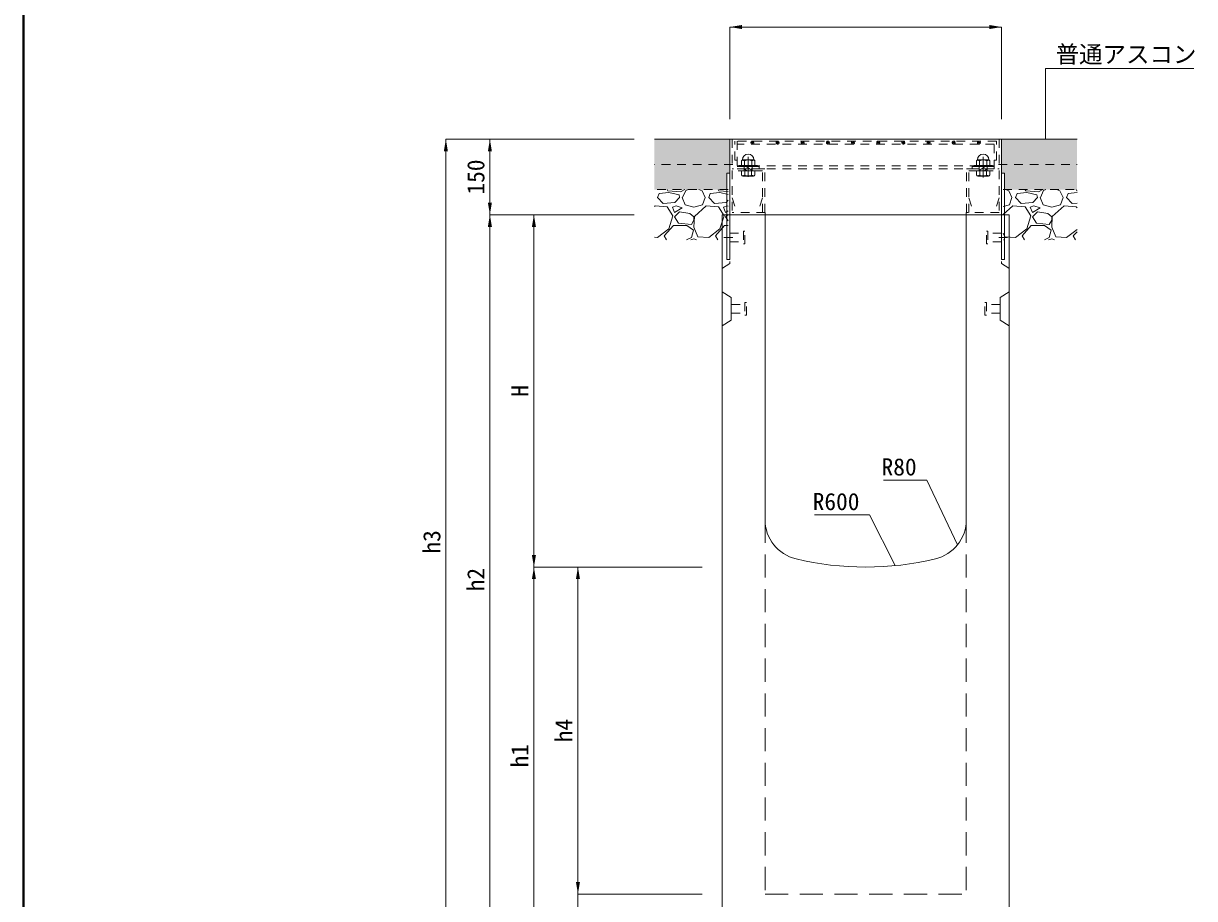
# Model space of a CAD drawing. Units: millimetres at full size. Extents: x 42559 to 133118, y -58351 to -47326.
# Drawn here: x 88126 to 90454, y -54270 to -52531 of the extents above; entities that cross this region are included whole.
import ezdxf
from ezdxf.enums import TextEntityAlignment as Align

# ---------------------------------------------------------------- set-up
doc = ezdxf.new("R2010")
doc.units = ezdxf.units.MM
doc.header["$LTSCALE"] = 23
for name, pattern in [('CHAIN', [18.5, 12, -1.5, 3.5, -1.5]), ('DASHED', [7.5, 6, -1.5]), ('USER1', [1.35, 0.75, -0.6]), ('USER2', [3, 2, -1])]:
    doc.linetypes.add(name, pattern=pattern)
for name, color, linetype, lineweight in [('BT', 30, 'USER1', 13), ('インサート', 92, 'USER1', 9), ('グレーチング', 7, 'USER1', 13), ('ハッチング_基礎', 150, 'Continuous', 9), ('受枠', 3, 'Continuous', 9), ('図枠', 7, 'Continuous', 5), ('寸法線', 7, 'Continuous', 13), ('引出線', 4, 'Continuous', 13), ('本体', 2, 'Continuous', 13), ('舗装・基礎', 3, 'Continuous', 13)]:
    doc.layers.add(name, color=color, linetype=linetype, lineweight=lineweight)
doc.layers.add('ハッチング_舗装', color=7, linetype='Continuous')
doc.styles.add('ＭＳ ゴシック', font='')
doc.styles.get('ＭＳ ゴシック').set_extended_font_data('MS Gothic')

# ---------------------------------------------------------------- blocks, each defined once
blk = doc.blocks.new('filled_arrow')
at = {"color": 0, "linetype": 'Continuous', "lineweight": -2}
blk.add_solid([(7.5, 1.25), (0, 0), (7.5, -1.25)], dxfattribs=at)

msp = doc.modelspace()

# ---------------------------------------------------------------- hatches: boundary and pattern name
at = {"layer": 'ハッチング_舗装'}
for points in [[(89530.07, -52811.27), (89530.07, -52761.27), (89380.07, -52761.27), (89380.07, -52811.27)], [(90220.07, -52811.27), (90220.07, -52761.27), (90070.07, -52761.27), (90070.07, -52811.27)], [(89530.07, -52811.27), (89530.07, -52828.27), (89524.07, -52828.27), (89524.07, -52861.27), (89380.07, -52861.27), (89380.07, -52811.27)], [(90070.07, -52811.27), (90070.07, -52829.27), (90076.07, -52829.27), (90076.07, -52861.27), (90220.07, -52861.27), (90220.07, -52811.27)]]:
    msp.add_hatch(color=256, dxfattribs=at).paths.add_polyline_path(points)

# ---------------------------------------------------------------- linework, layer by layer
at = {"layer": 'BT', "linetype": 'Continuous', "lineweight": 9}
for p, q in [((89553.07, -52804.2), (89553.07, -52813.33)), ((89577.99, -52802.12), (89555.15, -52802.12)), ((89559.56, -52804.2), (89559.56, -52813.33)), ((89573.58, -52804.2), (89573.58, -52813.33)), ((89580.07, -52804.2), (89580.07, -52813.33)), ((90020.07, -52804.2), (90020.07, -52813.33)), ((90022.15, -52802.12), (90044.99, -52802.12)), ((90026.56, -52804.2), (90026.56, -52813.33)), ((90040.58, -52804.2), (90040.58, -52813.33)), ((90047.07, -52804.2), (90047.07, -52813.33)), ((89584.07, -52813.33), (89549.07, -52813.33)), ((89584.07, -52815.27), (89549.07, -52815.27)), ((89580.07, -52824.27), (89553.07, -52824.27)), ((89553.07, -52824.27), (89553.07, -52831.89)), ((89577.3, -52834.66), (89555.84, -52834.66)), ((89563.79, -52824.27), (89558.57, -52819.81)), ((89559.65, -52832.33), (89559.65, -52824.27)), ((89574.57, -52823.42), (89562.71, -52815.27)), ((89573.49, -52832.33), (89573.49, -52824.27)), ((89580.07, -52824.27), (89580.07, -52831.89)), ((90016.07, -52813.33), (90051.07, -52813.33)), ((90016.07, -52815.27), (90051.07, -52815.27)), ((90020.07, -52824.27), (90047.07, -52824.27)), ((90020.07, -52824.27), (90020.07, -52831.89)), ((90022.84, -52834.66), (90044.3, -52834.66)), ((90025.57, -52823.42), (90037.43, -52815.27)), ((90026.65, -52832.33), (90026.65, -52824.27)), ((90036.35, -52824.27), (90041.57, -52819.81)), ((90040.49, -52832.33), (90040.49, -52824.27)), ((90047.07, -52824.27), (90047.07, -52831.89))]:
    msp.add_line(p, q, dxfattribs=at)
at = {"layer": 'BT', "linetype": 'DASHED', "lineweight": 9}
for p, q in [((89558.57, -52824.27), (89558.57, -52815.27)), ((89574.57, -52824.27), (89574.57, -52815.27)), ((90025.57, -52824.27), (90025.57, -52815.27)), ((90041.57, -52824.27), (90041.57, -52815.27))]:
    msp.add_line(p, q, dxfattribs=at)
at = {"layer": 'BT', "linetype": 'Continuous', "lineweight": 9}
for centre, radius, start, end in [((89555.15, -52804.2), 2.08, 90, 180), ((89566.57, -52802.12), 11.42, 0, 180), ((89566.57, -52816.87), 14.48, 61.04954, 118.95046), ((89577.99, -52804.2), 2.08, 0, 90), ((90022.15, -52804.2), 2.08, 90, 180), ((90033.57, -52802.12), 11.42, 0, 180), ((90033.57, -52816.87), 14.48, 61.04954, 118.95046), ((90044.99, -52804.2), 2.08, 0, 90), ((89549.07, -52814.33), 1, 90, 180), ((89549.07, -52814.27), 1, 180, 270), ((89555.84, -52831.89), 2.77, 180, 270), ((89566.57, -52819.99), 14.15, 240.7011, 299.2989), ((89577.3, -52831.89), 2.77, 270, 0), ((89584.07, -52814.33), 1, 0, 90), ((89584.07, -52814.27), 1, 270, 0), ((90016.07, -52814.33), 1, 90, 180), ((90016.07, -52814.27), 1, 180, 270), ((90022.84, -52831.89), 2.77, 180, 270), ((90033.57, -52819.99), 14.15, 240.7011, 299.2989), ((90044.3, -52831.89), 2.77, 270, 0), ((90051.07, -52814.33), 1, 0, 90), ((90051.07, -52814.27), 1, 270, 0)]:
    msp.add_arc(centre, radius, start, end, dxfattribs=at)
for points in [[(89555.15, -52802.78), (89554.52, -52802.9), (89553.48, -52803.27), (89553.07, -52804.2)], [(89559.56, -52804.2), (89558.14, -52803.26), (89556.61, -52802.69), (89555.15, -52802.78)], [(89573.58, -52804.2), (89575, -52803.26), (89576.53, -52802.69), (89577.99, -52802.78)], [(89577.99, -52802.78), (89578.62, -52802.9), (89579.66, -52803.27), (89580.07, -52804.2)], [(90022.15, -52802.78), (90021.52, -52802.9), (90020.48, -52803.27), (90020.07, -52804.2)], [(90026.56, -52804.2), (90025.14, -52803.26), (90023.61, -52802.69), (90022.15, -52802.78)], [(90040.58, -52804.2), (90042, -52803.26), (90043.53, -52802.69), (90044.99, -52802.78)], [(90044.99, -52802.78), (90045.62, -52802.9), (90046.66, -52803.27), (90047.07, -52804.2)], [(89555.15, -52833.74), (89554.52, -52833.63), (89553.3, -52833.43), (89553.07, -52831.37)], [(89559.65, -52832.33), (89558.14, -52833.26), (89556.61, -52833.84), (89555.15, -52833.74)], [(89573.49, -52832.33), (89575, -52833.26), (89576.53, -52833.84), (89577.99, -52833.74)], [(89577.99, -52833.74), (89578.62, -52833.63), (89579.85, -52833.43), (89580.07, -52831.37)], [(90022.15, -52833.74), (90021.52, -52833.63), (90020.3, -52833.43), (90020.07, -52831.37)], [(90026.65, -52832.33), (90025.14, -52833.26), (90023.61, -52833.84), (90022.15, -52833.74)], [(90040.49, -52832.33), (90042, -52833.26), (90043.53, -52833.84), (90044.99, -52833.74)], [(90044.99, -52833.74), (90045.62, -52833.63), (90046.85, -52833.43), (90047.07, -52831.37)]]:
    msp.add_open_spline(points, degree=3, dxfattribs=at)
at = {"layer": 'インサート'}
for p, q in [((89530.07, -52947.77), (89557.07, -52947.77)), ((89530.07, -52947.77), (89530.07, -52964.77)), ((89560.07, -52943.77), (89557.07, -52943.77)), ((89557.07, -52943.77), (89557.07, -52968.77)), ((89560.07, -52968.77), (89560.07, -52943.77)), ((90040.07, -52943.77), (90043.07, -52943.77)), ((90040.07, -52968.77), (90040.07, -52943.77)), ((90043.07, -52943.77), (90043.07, -52968.77)), ((90070.07, -52947.77), (90043.07, -52947.77)), ((90070.07, -52947.77), (90070.07, -52964.77)), ((89530.07, -52964.77), (89557.07, -52964.77)), ((89557.07, -52968.77), (89560.07, -52968.77)), ((90043.07, -52968.77), (90040.07, -52968.77)), ((90070.07, -52964.77), (90043.07, -52964.77)), ((89533.07, -53089.77), (89560.07, -53089.77)), ((89533.07, -53089.77), (89533.07, -53106.77)), ((89563.07, -53085.77), (89560.07, -53085.77)), ((89560.07, -53085.77), (89560.07, -53110.77)), ((89563.07, -53110.77), (89563.07, -53085.77)), ((90037.07, -53085.77), (90040.07, -53085.77)), ((90037.07, -53110.77), (90037.07, -53085.77)), ((90040.07, -53085.77), (90040.07, -53110.77)), ((90067.07, -53089.77), (90040.07, -53089.77)), ((90067.07, -53089.77), (90067.07, -53106.77)), ((89533.07, -53106.77), (89560.07, -53106.77)), ((89560.07, -53110.77), (89563.07, -53110.77)), ((90040.07, -53110.77), (90037.07, -53110.77)), ((90067.07, -53106.77), (90040.07, -53106.77))]:
    msp.add_line(p, q, dxfattribs=at)
at = {"layer": 'グレーチング'}
for p, q in [((90060.07, -52764.77), (89540.07, -52764.77)), ((89540.07, -52802.77), (89540.07, -52764.77)), ((89544.57, -52764.77), (89544.57, -52819.77)), ((89575.07, -52764.77), (89575.07, -52770.77)), ((89625.07, -52764.77), (89625.07, -52770.77)), ((89675.07, -52764.77), (89675.07, -52770.77)), ((89725.07, -52764.77), (89725.07, -52770.77)), ((89775.07, -52764.77), (89775.07, -52770.77)), ((89825.07, -52764.77), (89825.07, -52770.77)), ((89875.07, -52764.77), (89875.07, -52770.77)), ((89925.07, -52764.77), (89925.07, -52770.77)), ((89975.07, -52764.77), (89975.07, -52770.77)), ((90025.07, -52764.77), (90025.07, -52770.77)), ((90055.57, -52819.77), (90055.57, -52764.77)), ((90060.07, -52802.77), (90060.07, -52764.77)), ((90055.57, -52770.77), (89544.57, -52770.77)), ((89578.07, -52767.77), (89572.07, -52767.77)), ((89628.07, -52767.77), (89622.07, -52767.77)), ((89678.07, -52767.77), (89672.07, -52767.77)), ((89728.07, -52767.77), (89722.07, -52767.77)), ((89778.07, -52767.77), (89772.07, -52767.77)), ((89828.07, -52767.77), (89822.07, -52767.77)), ((89878.07, -52767.77), (89872.07, -52767.77)), ((89928.07, -52767.77), (89922.07, -52767.77)), ((89978.07, -52767.77), (89972.07, -52767.77)), ((90028.07, -52767.77), (90022.07, -52767.77)), ((89540.07, -52802.77), (89544.57, -52802.77)), ((90060.07, -52802.77), (90055.57, -52802.77)), ((90055.57, -52813.77), (89544.57, -52813.77)), ((89544.57, -52815.27), (89588.57, -52815.27)), ((90055.57, -52819.77), (89544.57, -52819.77)), ((89588.57, -52815.27), (89588.57, -52819.77)), ((90055.57, -52815.27), (90011.57, -52815.27)), ((90011.57, -52815.27), (90011.57, -52819.77))]:
    msp.add_line(p, q, dxfattribs=at)
for centre in [(89575.07, -52767.77), (89625.07, -52767.77), (89675.07, -52767.77), (89725.07, -52767.77), (89775.07, -52767.77), (89825.07, -52767.77), (89875.07, -52767.77), (89925.07, -52767.77), (89975.07, -52767.77), (90025.07, -52767.77)]:
    msp.add_circle(centre, 3, dxfattribs=at)
at = {"layer": 'ハッチング_基礎'}
for p, q in [((89386.58, -52876.97), (89389.63, -52868.84)), ((89397.75, -52889.16), (89386.58, -52876.97)), ((89408.93, -52866.81), (89389.63, -52868.84)), ((89406.9, -52863.76), (89405.44, -52861.27)), ((89432.3, -52865.79), (89406.9, -52863.76)), ((89429.25, -52871.89), (89408.93, -52866.81)), ((89430.27, -52876.97), (89421.12, -52887.13)), ((89430.27, -52876.97), (89429.25, -52871.89)), ((89440.93, -52861.27), (89432.3, -52865.79)), ((89435.35, -52876.97), (89441.44, -52891.19)), ((89436.36, -52876.97), (89442.46, -52862.75)), ((89442.46, -52862.75), (89447.18, -52861.27)), ((89468.33, -52861.27), (89474.97, -52863.76)), ((89474.97, -52863.76), (89481.07, -52876.97)), ((89475.99, -52891.19), (89481.07, -52876.97)), ((89488.18, -52876.97), (89491.23, -52868.84)), ((89499.35, -52889.16), (89488.18, -52876.97)), ((89510.53, -52866.81), (89491.23, -52868.84)), ((89508.5, -52863.76), (89507.04, -52861.27)), ((89526.87, -52865.23), (89508.5, -52863.76)), ((89526.87, -52870.9), (89510.53, -52866.81)), ((90077.93, -52861.27), (90084.57, -52863.76)), ((90084.57, -52863.76), (90090.67, -52876.97)), ((90085.59, -52891.19), (90090.67, -52876.97)), ((90097.78, -52876.97), (90100.83, -52868.84)), ((90108.95, -52889.16), (90097.78, -52876.97)), ((90120.13, -52866.81), (90100.83, -52868.84)), ((90118.1, -52863.76), (90116.64, -52861.27)), ((90143.5, -52865.79), (90118.1, -52863.76)), ((90140.45, -52871.89), (90120.13, -52866.81)), ((90141.47, -52876.97), (90132.32, -52887.13)), ((90141.47, -52876.97), (90140.45, -52871.89)), ((90152.13, -52861.27), (90143.5, -52865.79)), ((90146.55, -52876.97), (90152.64, -52891.19)), ((90147.56, -52876.97), (90153.66, -52862.75)), ((90153.66, -52862.75), (90158.38, -52861.27)), ((90179.53, -52861.27), (90186.17, -52863.76)), ((90186.17, -52863.76), (90192.27, -52876.97)), ((90187.19, -52891.19), (90192.27, -52876.97)), ((90199.38, -52876.97), (90202.43, -52868.84)), ((90210.55, -52889.16), (90199.38, -52876.97)), ((90220.07, -52866.98), (90202.43, -52868.84)), ((90219.7, -52863.76), (90218.24, -52861.27)), ((90220.07, -52863.79), (90219.7, -52863.76)), ((89381.5, -52893.23), (89380.07, -52894.53)), ((89405.88, -52895.26), (89381.5, -52893.23)), ((89421.12, -52887.13), (89397.75, -52889.16)), ((89417.06, -52913.55), (89405.88, -52895.26)), ((89423.15, -52893.23), (89416.04, -52896.27)), ((89416.04, -52896.27), (89420.11, -52906.43)), ((89420.11, -52906.43), (89435.35, -52897.29)), ((89435.35, -52897.29), (89423.15, -52893.23)), ((89441.44, -52891.19), (89458.71, -52896.27)), ((89458.71, -52896.27), (89475.98, -52891.19)), ((89483.1, -52893.23), (89459.73, -52914.56)), ((89507.48, -52895.26), (89483.1, -52893.23)), ((89522.72, -52887.13), (89499.35, -52889.16)), ((89518.66, -52913.55), (89507.48, -52895.26)), ((89524.75, -52893.23), (89517.64, -52896.27)), ((89517.64, -52896.27), (89521.71, -52906.43)), ((89521.71, -52906.43), (89526.87, -52903.33)), ((89526.87, -52882.52), (89522.72, -52887.13)), ((89526.87, -52893.93), (89524.75, -52893.23)), ((90073.27, -52894.82), (90085.58, -52891.19)), ((90092.7, -52893.23), (90073.27, -52910.96)), ((90117.08, -52895.26), (90092.7, -52893.23)), ((90132.32, -52887.13), (90108.95, -52889.16)), ((90128.26, -52913.55), (90117.08, -52895.26)), ((90134.35, -52893.23), (90127.24, -52896.27)), ((90127.24, -52896.27), (90131.31, -52906.43)), ((90131.31, -52906.43), (90146.55, -52897.29)), ((90146.55, -52897.29), (90134.35, -52893.23)), ((90152.64, -52891.19), (90169.91, -52896.27)), ((90169.91, -52896.27), (90187.18, -52891.19)), ((90194.3, -52893.23), (90170.93, -52914.56)), ((90218.68, -52895.26), (90194.3, -52893.23)), ((90220.07, -52888.33), (90210.55, -52889.16)), ((90220.07, -52897.53), (90218.68, -52895.26)), ((89408.93, -52938.95), (89417.06, -52913.55)), ((89430.27, -52905.42), (89420.11, -52915.58)), ((89420.11, -52915.58), (89428.23, -52927.77)), ((89428.23, -52927.77), (89453.63, -52930.82)), ((89450.59, -52908.47), (89430.27, -52905.42)), ((89458.71, -52915.58), (89450.59, -52908.47)), ((89453.63, -52930.82), (89458.71, -52921.67)), ((89459.73, -52914.56), (89458.71, -52935.9)), ((89458.71, -52921.67), (89458.71, -52915.58)), ((89510.53, -52938.95), (89518.66, -52913.55)), ((89526.87, -52910.41), (89521.71, -52915.58)), ((89521.71, -52915.58), (89526.87, -52923.33)), ((90120.13, -52938.95), (90128.26, -52913.55)), ((90141.47, -52905.42), (90131.31, -52915.58)), ((90131.31, -52915.58), (90139.43, -52927.77)), ((90139.43, -52927.77), (90164.83, -52930.82)), ((90161.79, -52908.47), (90141.47, -52905.42)), ((90169.91, -52915.58), (90161.79, -52908.47)), ((90164.83, -52930.82), (90169.91, -52921.67)), ((90170.93, -52914.56), (90169.91, -52935.9)), ((90169.91, -52921.67), (90169.91, -52915.58)), ((89386.58, -52956.22), (89408.93, -52938.95)), ((89399.79, -52953.17), (89418.07, -52932.85)), ((89418.07, -52932.85), (89444.49, -52932.85)), ((89444.49, -52932.85), (89457.7, -52941.99)), ((89457.7, -52941.99), (89453.63, -52956.22)), ((89458.71, -52935.9), (89466.84, -52955.2)), ((89488.18, -52956.22), (89510.53, -52938.95)), ((89501.39, -52953.17), (89519.67, -52932.85)), ((89519.67, -52932.85), (89526.87, -52932.85)), ((90073.27, -52947.67), (90076.44, -52955.2)), ((90097.78, -52956.22), (90120.13, -52938.95)), ((90110.99, -52953.17), (90129.27, -52932.85)), ((90129.27, -52932.85), (90155.69, -52932.85)), ((90155.69, -52932.85), (90168.9, -52941.99)), ((90168.9, -52941.99), (90164.83, -52956.22)), ((90169.91, -52935.9), (90178.04, -52955.2)), ((90199.38, -52956.22), (90220.07, -52940.23)), ((90212.59, -52953.17), (90220.07, -52944.85)), ((89380.07, -52955.91), (89386.58, -52956.22)), ((89404.51, -52961.27), (89399.79, -52953.17)), ((89453.63, -52956.22), (89443.99, -52961.27)), ((89452.3, -52961.27), (89458.71, -52959.27)), ((89458.71, -52959.27), (89464.06, -52961.27)), ((89466.84, -52955.2), (89488.18, -52956.22)), ((89506.11, -52961.27), (89501.39, -52953.17)), ((90073.27, -52961.13), (90073.66, -52961.27)), ((90076.44, -52955.2), (90097.78, -52956.22)), ((90115.71, -52961.27), (90110.99, -52953.17)), ((90164.83, -52956.22), (90155.19, -52961.27)), ((90163.5, -52961.27), (90169.91, -52959.27)), ((90169.91, -52959.27), (90175.26, -52961.27)), ((90178.04, -52955.2), (90199.38, -52956.22)), ((90217.31, -52961.27), (90212.59, -52953.17))]:
    msp.add_line(p, q, dxfattribs=at)
at = {"layer": '受枠'}
for p, q in [((89530.07, -52761.27), (90070.07, -52761.27)), ((89530.07, -53000.27), (89530.07, -52761.27)), ((90070.07, -53000.27), (90070.07, -52761.27)), ((89524.07, -52828.27), (89524.07, -53000.27)), ((89530.07, -52828.27), (89524.07, -52828.27)), ((90070.07, -52828.27), (90076.07, -52828.27)), ((90076.07, -52828.27), (90076.07, -53000.27)), ((90070.07, -52911.27), (89530.07, -52911.27)), ((89524.07, -53000.27), (89530.07, -53000.27)), ((90076.07, -53000.27), (90070.07, -53000.27))]:
    msp.add_line(p, q, dxfattribs=at)
at = {"layer": '受枠', "linetype": 'USER1'}
for p, q in [((89534.57, -52761.27), (89534.57, -52906.77)), ((90065.57, -52761.27), (90065.57, -52906.77)), ((89599.57, -52819.77), (89534.57, -52819.77)), ((89595.07, -52824.27), (89534.57, -52824.27)), ((89595.07, -52906.77), (89595.07, -52824.27)), ((89599.57, -52906.77), (89599.57, -52819.77)), ((90000.57, -52906.77), (90000.57, -52819.77)), ((90000.57, -52819.77), (90065.57, -52819.77)), ((90005.07, -52906.77), (90005.07, -52824.27)), ((90005.07, -52824.27), (90065.57, -52824.27)), ((89534.57, -52877.77), (89544.57, -52906.77)), ((89595.07, -52877.77), (89585.07, -52906.77)), ((90005.07, -52877.77), (90015.07, -52906.77)), ((90065.57, -52877.77), (90055.57, -52906.77)), ((89600.07, -52906.77), (89534.57, -52906.77)), ((89600.07, -52906.77), (89600.07, -52911.27)), ((90065.57, -52906.77), (90000.07, -52906.77)), ((90000.07, -52911.27), (90000.07, -52906.77))]:
    msp.add_line(p, q, dxfattribs=at)
at = {"layer": '受枠', "linetype": 'CHAIN'}
for p, q in [((89566.57, -52836.02), (89566.57, -52796.23)), ((90033.57, -52837.32), (90033.57, -52796.23)), ((89518.4, -52956.27), (89535.74, -52956.27)), ((90081.74, -52956.27), (90064.4, -52956.27))]:
    msp.add_line(p, q, dxfattribs=at)
at = {"layer": '図枠', "lineweight": 40}
msp.add_line((88126.2, -56830.02), (88126.2, -49905.02), dxfattribs=at)
at = {"layer": '寸法線'}
for p, q in [((89530.07, -52538.2), (90070.07, -52538.2)), ((89530.07, -52721.27), (89530.07, -52538.2)), ((90070.07, -52721.27), (90070.07, -52538.2)), ((88965.74, -54361.27), (88965.74, -52761.27)), ((89340.07, -52761.27), (88965.74, -52761.27)), ((89053.24, -52911.27), (89053.24, -52761.27)), ((89340.07, -52761.27), (89053.24, -52761.27)), ((89340.07, -52911.27), (89053.24, -52911.27)), ((89053.24, -54361.27), (89053.24, -52911.27)), ((89340.07, -52911.27), (89053.24, -52911.27)), ((89140.74, -53611.27), (89140.74, -52911.27)), ((89340.07, -52911.27), (89140.74, -52911.27)), ((89475.07, -53611.27), (89140.74, -53611.27)), ((89140.74, -54361.27), (89140.74, -53611.27)), ((89475.07, -53611.27), (89140.74, -53611.27)), ((89228.24, -53611.27), (89228.24, -54261.27)), ((89475.07, -53611.27), (89228.24, -53611.27)), ((89228.24, -54213.27), (89228.24, -54409.27)), ((89475.07, -54261.27), (89228.24, -54261.27)), ((89475.07, -54261.27), (89228.24, -54261.27))]:
    msp.add_line(p, q, dxfattribs=at)
at = {"layer": '引出線'}
for points in [[(90157.59, -52761.27), (90157.59, -52620.52), (90452.43, -52620.52)], [(89982.83, -53566.85), (89921.37, -53438.36), (89835.22, -53438.36)], [(89858.51, -53608.42), (89807.74, -53507.22), (89698.19, -53507.22)]]:
    msp.add_lwpolyline(points, dxfattribs=at)
at = {"layer": '本体'}
for p, q in [((89515.07, -52911.27), (89515.07, -54361.27)), ((89515.07, -52911.27), (89600.07, -52911.27)), ((89600.07, -52911.27), (89600.07, -53517.24)), ((90000.07, -52911.27), (90000.07, -53517.24)), ((90000.07, -52911.27), (90085.07, -52911.27)), ((90085.07, -52911.27), (90085.07, -54361.27))]:
    msp.add_line(p, q, dxfattribs=at)
at = {"layer": '本体', "linetype": 'USER1'}
for p, q in [((89530.07, -52911.27), (89530.07, -53008.27)), ((90070.07, -52911.27), (90070.07, -53008.27)), ((89530.07, -53008.27), (89515.07, -53017.77)), ((90070.07, -53008.27), (90085.07, -53017.77))]:
    msp.add_line(p, q, dxfattribs=at)
at = {"layer": '本体', "lineweight": 9}
for p, q in [((89515.07, -53064.27), (89533.07, -53075.77)), ((90085.07, -53064.27), (90067.07, -53075.77)), ((89533.07, -53075.77), (89533.07, -53120.77)), ((90067.07, -53075.77), (90067.07, -53120.77)), ((89533.07, -53120.77), (89515.07, -53132.27)), ((90067.07, -53120.77), (90085.07, -53132.27))]:
    msp.add_line(p, q, dxfattribs=at)
at = {"layer": '本体', "linetype": 'USER2', "lineweight": 15}
for p, q in [((89600.07, -53517.24), (89600.07, -54261.27)), ((90000.07, -53517.24), (90000.07, -54261.27)), ((89600.07, -54261.27), (90000.07, -54261.27))]:
    msp.add_line(p, q, dxfattribs=at)
at = {"layer": '本体'}
for centre, radius, start, end in [((89680.07, -53517.24), 80, 180, 256.65764), ((89920.07, -53517.24), 80, 283.34236, 0), ((89800.07, -53011.27), 600, 256.65764, 283.34236)]:
    msp.add_arc(centre, radius, start, end, dxfattribs=at)
at = {"layer": '舗装・基礎'}
for p, q in [((89727.07, -52761.27), (89380.07, -52761.27)), ((89873.07, -52761.27), (90220.07, -52761.27))]:
    msp.add_line(p, q, dxfattribs=at)
at = {"layer": '舗装・基礎', "linetype": 'USER1'}
for p, q in [((89536.07, -52811.27), (89380.07, -52811.27)), ((90064.07, -52811.27), (90220.07, -52811.27)), ((89526.87, -52861.27), (89380.07, -52861.27)), ((90073.27, -52861.27), (90220.07, -52861.27))]:
    msp.add_line(p, q, dxfattribs=at)

# ---------------------------------------------------------------- block references
at = {"layer": '寸法線', "xscale": 3.2, "yscale": 3.2}
msp.add_blockref('filled_arrow', (89530.07, -52538.2), dxfattribs=at)
for p, rotation in [((90070.07, -52538.2), 180), ((88965.74, -52761.27), 270), ((89053.24, -52761.27), 270), ((89053.24, -52911.27), 90), ((89053.24, -52911.27), 270), ((89140.74, -52911.27), 270), ((89140.74, -53611.27), 90), ((89140.74, -53611.27), 270), ((89228.24, -53611.27), 270), ((89228.24, -54261.27), 90), ((89228.24, -54261.27), 90)]:
    msp.add_blockref('filled_arrow', p, dxfattribs=dict(at, rotation=rotation))
at = {"layer": '引出線', "xscale": 0.16, "yscale": 0.16}
for p, rotation in [((90157.59, -52761.27), 90), ((89982.83, -53566.85), 115.6), ((89858.51, -53608.42), 116.6)]:
    msp.add_blockref('filled_arrow', p, dxfattribs=dict(at, rotation=rotation))

# ---------------------------------------------------------------- texts
at = {"layer": '寸法線', "style": 'ＭＳ ゴシック'}
for s, p in [('150', (89025.24, -52836.27)), ('H', (89112.74, -53261.27)), ('h3', (88937.74, -53561.27)), ('h2', (89025.24, -53636.27)), ('h4', (89200.24, -53936.27)), ('h1', (89112.74, -53986.27))]:
    msp.add_text(s, height=34.18, rotation=90, dxfattribs=at).set_placement(p, align=Align.MIDDLE_CENTER)
at = {"layer": '引出線', "style": 'ＭＳ ゴシック'}
msp.add_text('普通アスコン', height=34.18, dxfattribs=at).set_placement((90177.59, -52575.31), align=Align.TOP_LEFT)
for s, p in [('R80', (89901.37, -53395.16)), ('R600', (89787.74, -53464.02))]:
    msp.add_text(s, height=34.18, dxfattribs=at).set_placement(p, align=Align.TOP_RIGHT)

doc.saveas('drawing.dxf')
